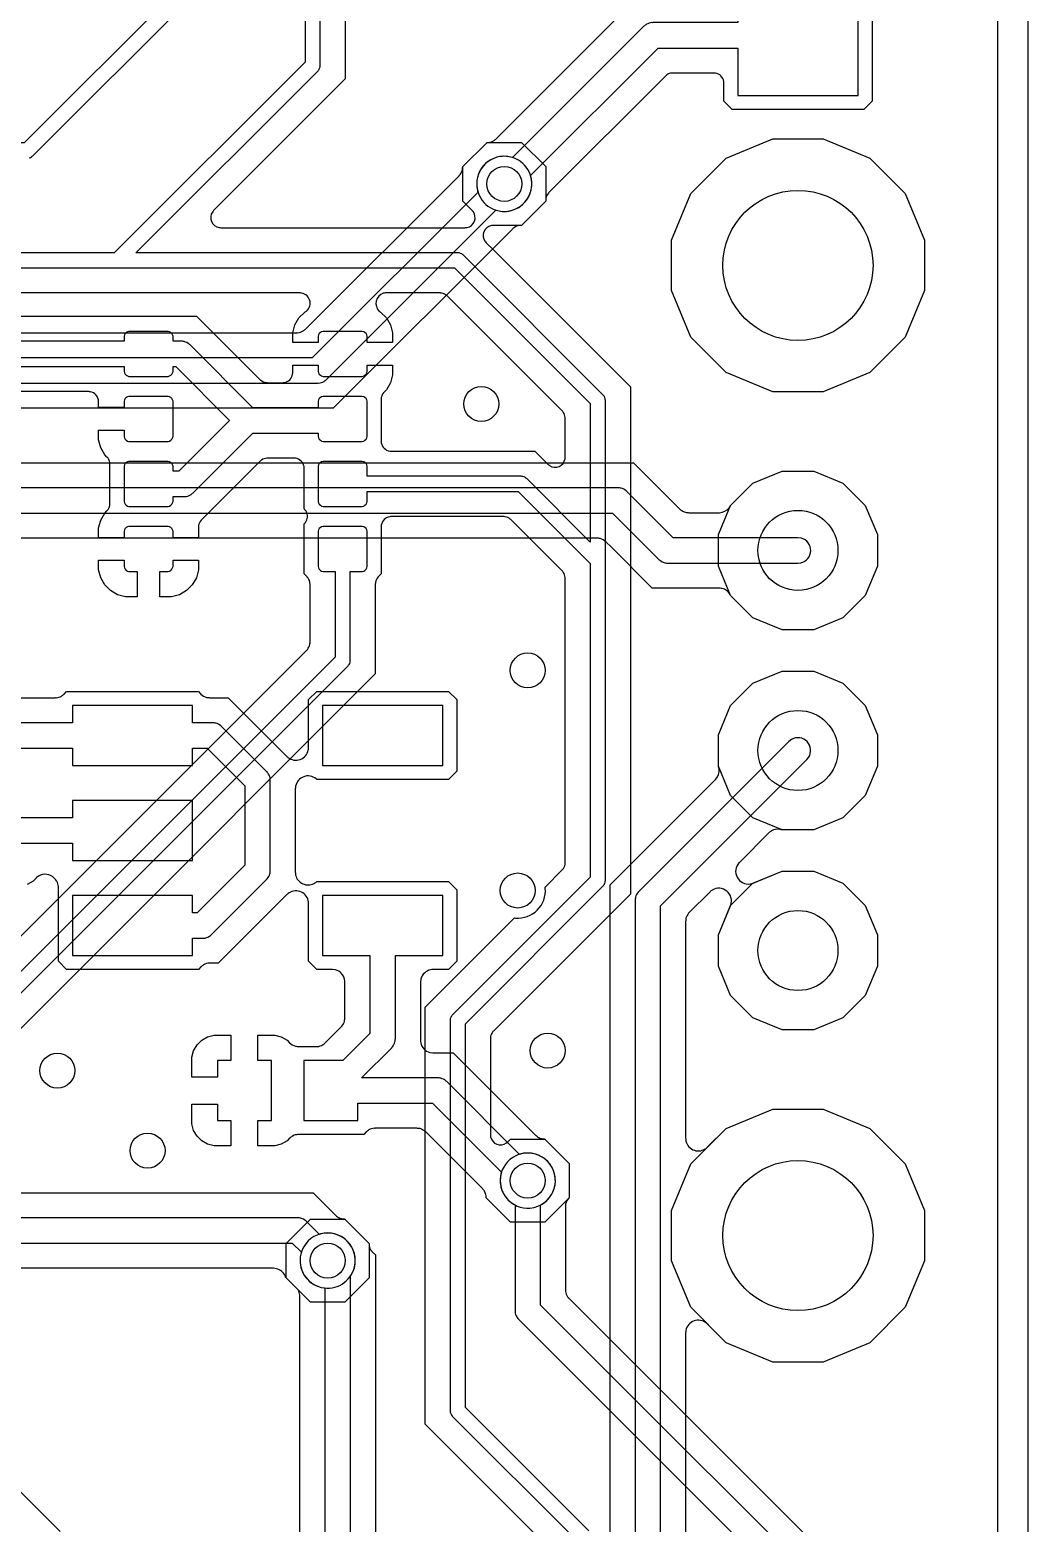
# Model space of a CAD drawing. Header units: millimetres. Extents: x 10 to 51, y 27 to 68.
# Drawn here: x 41.02 to 51, y 39.37 to 54.3 of the extents above; entities that cross this region are included whole.
import ezdxf

# ---------------------------------------------------------------- set-up
doc = ezdxf.new("R2010")
doc.units = ezdxf.units.MM

msp = doc.modelspace()

# ---------------------------------------------------------------- linework, layer by layer
at = {"layer": '16_copper'}
for points in [[(14.6, 27.303), (50.57, 27.303), (50.583, 27.304), (50.596, 27.305, 0.284783), (50.693, 27.397), (50.693, 27.398), (50.694, 27.4), (50.697, 27.427), (50.697, 27.429), (50.697, 27.43), (50.697, 67.57)], [(40.442, 51.277), (43.691, 51.277), (43.697, 51.278), (43.702, 51.277, 0.111436), (43.755, 51.294), (43.761, 51.299), (43.77, 51.304), (43.776, 51.31), (43.781, 51.314), (45.313, 52.846), (45.316, 52.85), (45.32, 52.854, 0.089894), (45.343, 52.893), (45.344, 52.899), (45.346, 52.904), (45.347, 52.911), (45.349, 52.921), (45.349, 52.929), (45.35, 52.936), (45.35, 52.937), (45.593, 53.18), (45.937, 53.18), (46.18, 52.937), (46.18, 52.593), (45.937, 52.35), (45.936, 52.35, 0.133078), (45.872, 52.333), (45.866, 52.328), (45.857, 52.323), (45.851, 52.317), (45.846, 52.313), (44.056, 50.523), (28.663, 50.523)], [(36.261, 49.977), (47.056, 49.977), (47.314, 49.719), (47.369, 49.664), (47.369, 49.664), (47.519, 49.514), (47.523, 49.511), (47.527, 49.507, 0.11143), (47.577, 49.481), (47.584, 49.48), (47.594, 49.478), (47.602, 49.478), (47.609, 49.477), (47.912, 49.477), (47.914, 49.477), (47.916, 49.477, 0.203491), (48.013, 49.527), (48.017, 49.534), (48.026, 49.547), (48.026, 49.549), (48.25, 49.773), (48.542, 49.894), (48.858, 49.894), (49.15, 49.773), (49.373, 49.55), (49.494, 49.258), (49.494, 48.942), (49.373, 48.65), (49.15, 48.427), (48.858, 48.306), (48.542, 48.306), (48.25, 48.427), (48.026, 48.651), (48.021, 48.659), (48.016, 48.669, 0.176791), (47.944, 48.719), (47.936, 48.72), (47.921, 48.723), (47.916, 48.723), (47.912, 48.723), (47.244, 48.723), (46.836, 49.131), (46.836, 49.131), (46.781, 49.186, 0.133064), (46.723, 49.219), (46.716, 49.22), (46.706, 49.222), (46.698, 49.222), (46.691, 49.223), (39.309, 49.223)], [(39.153, 49.473), (46.847, 49.473), (47.31, 49.01), (47.314, 49.007), (47.318, 49.003, 0.11143), (47.368, 48.977), (47.375, 48.976), (47.385, 48.974), (47.394, 48.974), (47.4, 48.973), (48.7, 48.973), (48.728, 48.976, 0.785533), (48.732, 49.223), (48.7, 49.227), (47.453, 49.227), (46.99, 49.69), (46.986, 49.693), (46.982, 49.697, 0.11143), (46.932, 49.723), (46.925, 49.724), (46.915, 49.726), (46.906, 49.726), (46.9, 49.727), (33.4, 49.727)], [(46.823, 36.507), (46.823, 45.756), (47.081, 46.014), (47.876, 46.809), (47.877, 46.811), (47.879, 46.812, 0.203486), (47.912, 46.916), (47.91, 46.924), (47.907, 46.94), (47.906, 46.941), (47.906, 47.258), (48.027, 47.55), (48.25, 47.773), (48.542, 47.894), (48.858, 47.894), (49.15, 47.773), (49.373, 47.55), (49.494, 47.258), (49.494, 46.942), (49.373, 46.65), (49.15, 46.427), (48.858, 46.306), (48.541, 46.306), (48.532, 46.308), (48.521, 46.311, 0.176799), (48.435, 46.296), (48.429, 46.291), (48.416, 46.282), (48.412, 46.279), (48.409, 46.276), (48.115, 45.981), (48.112, 45.979), (48.11, 45.977, 0.69947), (48.222, 45.766), (48.229, 45.768), (48.243, 45.771), (48.248, 45.773), (48.253, 45.774), (48.542, 45.894), (48.858, 45.894), (49.15, 45.773), (49.373, 45.55), (49.494, 45.258), (49.494, 44.942), (49.373, 44.65), (49.15, 44.427), (48.858, 44.306), (48.542, 44.306), (48.25, 44.427), (48.027, 44.65), (47.906, 44.942), (47.906, 45.258), (48.026, 45.547), (48.027, 45.55), (48.028, 45.553, 0.699474), (47.844, 45.705), (47.838, 45.7), (47.827, 45.693), (47.822, 45.688), (47.819, 45.685), (47.614, 45.481), (47.611, 45.477), (47.607, 45.473, 0.11143), (47.581, 45.423), (47.58, 45.416), (47.578, 45.406), (47.578, 45.398), (47.577, 45.391), (47.577, 43.223), (47.578, 43.216), (47.578, 43.21, 0.562221), (47.773, 43.117), (47.781, 43.121), (47.788, 43.128), (47.794, 43.133), (47.983, 43.322), (48.448, 43.515), (48.952, 43.515), (49.417, 43.322), (49.772, 42.967), (49.965, 42.502), (49.965, 41.998), (49.772, 41.533), (49.417, 41.178), (48.952, 40.985), (48.448, 40.985), (47.983, 41.178), (47.794, 41.367), (47.789, 41.371), (47.784, 41.376, 0.562213), (47.58, 41.303), (47.578, 41.295), (47.578, 41.285), (47.577, 41.277), (47.577, 36.507)], [(40.562, 47.627), (41.276, 47.627), (41.282, 47.628), (41.287, 47.627, 0.111436), (41.341, 47.644), (41.346, 47.649), (41.355, 47.654), (41.361, 47.66), (41.366, 47.664), (41.392, 47.69), (42.708, 47.69), (42.734, 47.664, 0.133073), (42.791, 47.631), (42.799, 47.63), (42.808, 47.628), (42.817, 47.628), (42.824, 47.627), (43.006, 47.627), (43.593, 47.04), (43.598, 47.036), (43.603, 47.031, 0.562197), (43.807, 47.104), (43.809, 47.112), (43.809, 47.123), (43.81, 47.13), (43.81, 47.608), (43.892, 47.69), (45.208, 47.69), (45.29, 47.608), (45.29, 46.892), (45.208, 46.81), (43.892, 46.81), (43.889, 46.812), (43.884, 46.817, 0.562182), (43.68, 46.744), (43.678, 46.736), (43.678, 46.726), (43.677, 46.718), (43.677, 45.882), (43.678, 45.875), (43.678, 45.869, 0.493966), (43.849, 45.764), (43.857, 45.766, 0.030608), (43.873, 45.776), (43.881, 45.78), (43.888, 45.787), (43.891, 45.79), (45.208, 45.79), (45.29, 45.708), (45.29, 44.992), (45.208, 44.91), (45.054, 44.91), (45.041, 44.909), (45.028, 44.907, 0.284783), (44.931, 44.815), (44.931, 44.814), (44.931, 44.813), (44.927, 44.785), (44.927, 44.784), (44.927, 44.783), (44.927, 44.204), (44.928, 44.191), (44.93, 44.178, 0.284783), (45.022, 44.081), (45.023, 44.081), (45.024, 44.081), (45.052, 44.077), (45.053, 44.077), (45.054, 44.077), (45.256, 44.077), (46.081, 43.252), (46.085, 43.249), (46.089, 43.245, 0.089894), (46.128, 43.222), (46.134, 43.221), (46.139, 43.219), (46.146, 43.218), (46.156, 43.216), (46.164, 43.216), (46.171, 43.215), (46.172, 43.215), (46.415, 42.972), (46.415, 42.628), (46.172, 42.385), (45.828, 42.385), (45.585, 42.628), (45.585, 42.629, 0.133078), (45.568, 42.693), (45.563, 42.699), (45.558, 42.708), (45.552, 42.714), (45.548, 42.719), (44.981, 43.286), (44.977, 43.289), (44.973, 43.293, 0.11143), (44.923, 43.319), (44.916, 43.32), (44.906, 43.322), (44.898, 43.322), (44.891, 43.323), (44.476, 43.323), (44.47, 43.322), (44.465, 43.323, 0.111436), (44.411, 43.306), (44.406, 43.301), (44.397, 43.296), (44.391, 43.29), (44.386, 43.286), (44.36, 43.26), (43.71, 43.26), (43.704, 43.259), (43.699, 43.26, 0.089897), (43.655, 43.248), (43.651, 43.245), (43.646, 43.243), (43.64, 43.238), (43.631, 43.233), (43.625, 43.227), (43.62, 43.223), (43.594, 43.197), (43.536, 43.163), (43.471, 43.146), (43.303, 43.146), (43.303, 43.4), (43.438, 43.4), (43.438, 44), (43.303, 44), (43.303, 44.254), (43.471, 44.254), (43.536, 44.237), (43.594, 44.203), (43.62, 44.177, 0.133073), (43.678, 44.144), (43.685, 44.143), (43.695, 44.141), (43.703, 44.141), (43.71, 44.14), (43.886, 44.14), (43.892, 44.141), (43.897, 44.14, 0.111436), (43.95, 44.157), (43.956, 44.162), (43.965, 44.167), (43.971, 44.173), (43.976, 44.177), (44.136, 44.337), (44.139, 44.341), (44.143, 44.345, 0.11143), (44.169, 44.395), (44.17, 44.402), (44.172, 44.412), (44.172, 44.42), (44.173, 44.427), (44.173, 44.783), (44.172, 44.796), (44.17, 44.809, 0.284783), (44.078, 44.906), (44.077, 44.906), (44.076, 44.906), (44.048, 44.91), (44.047, 44.91), (44.046, 44.91), (43.892, 44.91), (43.81, 44.992), (43.81, 45.57), (43.809, 45.577), (43.809, 45.583, 0.562221), (43.614, 45.676), (43.606, 45.671), (43.599, 45.664), (43.593, 45.66), (43.164, 45.231), (42.906, 44.973), (42.824, 44.973, 0.133078), (42.759, 44.956), (42.754, 44.951), (42.745, 44.946), (42.739, 44.94), (42.734, 44.936), (42.708, 44.91), (41.392, 44.91), (41.31, 44.992), (41.31, 45.728), (41.309, 45.734), (41.31, 45.739, 0.107105), (41.293, 45.792), (41.288, 45.798), (41.283, 45.807), (41.277, 45.813), (41.273, 45.818), (41.266, 45.825, 0.341081), (41.112, 45.845), (41.111, 45.844), (41.11, 45.844), (41.088, 45.827), (41.087, 45.826), (41.086, 45.825), (41.056, 45.795), (40.998, 45.761)], [(40.9, 47.123), (41.45, 47.123), (41.45, 46.95), (42.65, 46.95), (42.65, 47.123), (42.797, 47.123), (43.173, 46.747), (43.173, 45.953), (42.697, 45.477), (42.65, 45.477), (42.65, 45.65), (41.45, 45.65), (41.45, 45.05), (42.65, 45.05), (42.65, 45.223), (42.75, 45.223), (42.755, 45.224), (42.761, 45.223, 0.111436), (42.814, 45.24), (42.82, 45.245), (42.828, 45.25), (42.835, 45.256), (42.84, 45.26), (43.39, 45.81), (43.393, 45.814), (43.397, 45.818, 0.11143), (43.423, 45.868), (43.424, 45.875), (43.426, 45.885), (43.426, 45.894), (43.427, 45.9), (43.427, 46.8), (43.426, 46.805), (43.427, 46.811, 0.111436), (43.41, 46.864), (43.405, 46.87), (43.4, 46.878), (43.394, 46.885), (43.39, 46.89), (42.94, 47.34), (42.936, 47.343), (42.932, 47.347, 0.11143), (42.882, 47.373), (42.875, 47.374), (42.865, 47.376), (42.856, 47.376), (42.85, 47.377), (42.65, 47.377), (42.65, 47.55), (41.45, 47.55), (41.45, 47.377), (40.9, 47.377)], [(47.327, 36.24), (47.327, 45.547), (48.79, 47.01), (48.807, 47.032, 0.785539), (48.636, 47.21), (48.61, 47.19), (47.11, 45.69), (47.107, 45.686), (47.103, 45.682, 0.11143), (47.077, 45.632), (47.076, 45.625), (47.074, 45.615), (47.074, 45.606), (47.073, 45.6), (47.073, 36.24)], [(37.504, 42.677), (43.856, 42.677), (44.081, 42.452), (44.085, 42.449), (44.088, 42.445), (44.088, 42.445), (44.089, 42.445, 0.089894), (44.128, 42.422), (44.134, 42.421), (44.139, 42.419), (44.146, 42.418), (44.156, 42.416), (44.164, 42.416), (44.171, 42.415), (44.172, 42.415), (44.415, 42.172), (44.415, 41.828), (44.172, 41.585), (43.828, 41.585), (43.578, 41.835), (43.578, 41.836), (43.574, 41.849, 0.225666), (43.49, 41.919), (43.489, 41.919), (43.488, 41.919), (43.46, 41.923), (43.459, 41.923), (43.458, 41.923), (37.263, 41.923)], [(37.244, 42.173), (43.647, 42.173), (43.738, 42.083), (43.732, 42.064, 1), (44.268, 41.936), (44.275, 41.978, 0.509527), (43.936, 42.268), (43.917, 42.262), (43.79, 42.39), (43.786, 42.393), (43.782, 42.397, 0.11143), (43.732, 42.423), (43.725, 42.424), (43.715, 42.426), (43.706, 42.426), (43.7, 42.427), (37.244, 42.427)]]:
    msp.add_lwpolyline(points, format="xyb", dxfattribs=at)
for points in [[(48.448, 50.685), (47.983, 50.878), (47.628, 51.233), (47.435, 51.698), (47.435, 52.202), (47.628, 52.667), (47.983, 53.022), (48.448, 53.215), (48.952, 53.215), (49.417, 53.022), (49.772, 52.667), (49.965, 52.202), (49.965, 51.698), (49.772, 51.233), (49.417, 50.878), (48.952, 50.685)], [(45.15, 47.55), (43.95, 47.55), (43.95, 46.95), (45.15, 46.95)], [(42.644, 43.835), (42.644, 44.033), (42.661, 44.098), (42.695, 44.156), (42.742, 44.203), (42.8, 44.237), (42.865, 44.254), (43.033, 44.254), (43.033, 44), (42.898, 44), (42.898, 43.835)], [(42.865, 43.146), (42.8, 43.163), (42.742, 43.197), (42.695, 43.244), (42.661, 43.302), (42.644, 43.367), (42.644, 43.565), (42.898, 43.565), (42.898, 43.4), (43.033, 43.4), (43.033, 43.146)]]:
    msp.add_lwpolyline(points, close=True, dxfattribs=at)
for points in [[(28.464, 50.632, 0.198911), (28.635, 50.756), (28.644, 50.773), (43.9, 50.773), (43.905, 50.774), (43.911, 50.773, 0.111436), (43.964, 50.79), (43.97, 50.795), (43.978, 50.8), (43.985, 50.806), (43.99, 50.81), (45.682, 52.503), (45.701, 52.497, 1), (45.829, 53.033), (45.787, 53.04, 0.509527), (45.497, 52.701), (45.503, 52.682), (43.847, 51.027), (28.644, 51.027), (28.635, 51.044, 1), (28.165, 50.756), (28.19, 50.721, 0.240081), (28.422, 50.625)], [(46.064, 42.532, 1), (45.936, 43.068), (45.917, 43.062), (45.19, 43.79), (45.186, 43.793), (45.182, 43.797, 0.11143), (45.132, 43.823), (45.125, 43.824), (45.115, 43.826), (45.106, 43.826), (45.1, 43.827), (44.339, 43.827), (44.64, 44.128), (44.643, 44.132), (44.647, 44.136, 0.11143), (44.673, 44.186), (44.674, 44.193), (44.676, 44.203), (44.676, 44.212), (44.677, 44.218), (44.677, 45.05), (45.15, 45.05), (45.15, 45.65), (43.95, 45.65), (43.95, 45.05), (44.423, 45.05), (44.423, 44.271), (44.152, 44), (43.762, 44), (43.762, 43.4), (44.302, 43.4), (44.302, 43.573), (45.047, 43.573), (45.738, 42.883), (45.732, 42.864, 0.509527), (46.022, 42.525)]]:
    msp.add_lwpolyline(points, format="xyb", close=True, dxfattribs=at)
msp.add_lwpolyline([(40.9, 46.173), (41.45, 46.173), (41.45, 46), (42.65, 46), (42.65, 46.6), (41.45, 46.6), (41.45, 46.427), (40.9, 46.427)], dxfattribs=at)
at = {"layer": '1_copper'}
for points in [[(14.6, 27.303), (50.596, 27.303), (50.604, 27.304), (50.613, 27.304, 0.320575), (50.696, 27.388), (50.697, 27.393, 0.013452), (50.697, 27.399), (50.697, 27.404), (50.697, 67.596)], [(49.44, 54.908), (49.44, 53.592), (49.358, 53.51), (48.042, 53.51), (47.96, 53.592), (47.96, 53.771), (47.959, 53.78), (47.959, 53.788, 0.320575), (47.875, 53.872), (47.869, 53.872, 0.013452), (47.864, 53.873), (47.858, 53.873), (47.448, 53.873), (47.442, 53.872, 0.140725), (47.389, 53.854), (47.382, 53.848), (47.379, 53.846), (47.378, 53.845), (47.376, 53.843), (46.21, 52.677), (46.206, 52.672, 0.108858), (46.184, 52.634), (46.183, 52.627), (46.181, 52.621), (46.181, 52.612), (46.18, 52.609), (46.18, 52.607), (46.18, 52.605), (46.18, 52.593), (45.937, 52.35), (45.657, 52.35), (45.646, 52.349), (45.636, 52.348, 0.541594), (45.574, 52.189), (45.576, 52.187), (45.577, 52.186), (45.579, 52.184), (45.585, 52.177), (45.656, 52.105), (47.026, 50.735), (47.026, 45.665), (45.656, 44.295), (45.652, 44.29, 0.14076), (45.628, 44.239), (45.627, 44.23), (45.626, 44.227), (45.626, 44.225), (45.626, 44.223), (45.626, 43.258), (45.627, 43.248), (45.628, 43.237, 0.5416), (45.787, 43.176), (45.789, 43.177), (45.79, 43.178), (45.792, 43.18), (45.8, 43.187), (45.828, 43.215), (46.172, 43.215), (46.415, 42.972), (46.415, 42.628), (46.407, 42.62, 0.156764), (46.378, 42.565), (46.378, 42.555), (46.377, 42.552), (46.377, 42.551), (46.377, 42.548), (46.377, 41.698), (46.378, 41.692, 0.140725), (46.396, 41.639), (46.402, 41.632), (46.404, 41.629), (46.405, 41.628), (46.407, 41.626), (49.777, 38.256)], [(41.017, 53.026, 0.087654), (41.041, 53.036), (41.047, 53.041), (41.054, 53.046), (42.654, 54.646)], [(46.611, 39.297), (45.376, 40.532), (45.376, 44.368), (46.754, 45.746), (46.759, 45.753), (46.764, 45.759, 0.087651), (46.774, 45.784), (46.775, 45.791), (46.776, 45.8), (46.776, 50.6), (46.775, 50.608), (46.774, 50.617, 0.087654), (46.764, 50.641), (46.759, 50.647), (46.754, 50.654), (45.354, 52.054), (45.347, 52.059), (45.341, 52.064, 0.087651), (45.316, 52.074), (45.309, 52.075), (45.3, 52.076), (42.084, 52.076), (43.904, 53.896), (43.909, 53.903), (43.914, 53.909, 0.087651), (43.924, 53.934), (43.925, 53.941), (43.926, 53.95), (43.926, 54.65)], [(44.176, 54.408), (44.176, 53.815), (42.861, 52.5), (42.855, 52.491), (42.848, 52.483, 0.541591), (42.916, 52.328), (42.919, 52.327), (42.92, 52.327), (42.923, 52.327), (42.933, 52.326), (45.372, 52.326), (45.382, 52.327), (45.393, 52.328, 0.541594), (45.454, 52.487), (45.452, 52.489), (45.452, 52.49), (45.45, 52.492), (45.443, 52.5), (45.35, 52.593), (45.35, 52.937), (45.593, 53.18), (45.605, 53.18, 0.156769), (45.664, 53.199), (45.671, 53.205), (45.674, 53.207), (45.675, 53.208), (45.677, 53.21), (47.094, 54.627)], [(37.964, 51.924), (45.268, 51.924), (46.624, 50.568), (46.624, 49.184), (45.989, 49.819), (45.982, 49.824), (45.976, 49.829, 0.087651), (45.951, 49.839), (45.944, 49.84), (45.935, 49.841), (44.395, 49.841), (44.395, 49.941), (44.391, 49.955), (44.384, 49.968), (44.373, 49.979), (44.36, 49.986), (44.346, 49.99), (43.954, 49.99), (43.94, 49.986), (43.927, 49.979), (43.916, 49.968), (43.909, 49.955), (43.905, 49.941), (43.905, 49.589), (43.909, 49.575), (43.916, 49.562), (43.927, 49.551), (43.94, 49.544), (43.954, 49.54), (44.346, 49.54), (44.36, 49.544), (44.373, 49.551), (44.384, 49.562), (44.391, 49.575), (44.395, 49.589), (44.395, 49.689), (45.903, 49.689), (46.624, 48.968), (46.624, 45.832), (45.246, 44.454), (45.241, 44.447), (45.236, 44.441, 0.087651), (45.226, 44.416), (45.225, 44.409), (45.224, 44.4), (45.224, 40.5), (45.225, 40.492), (45.226, 40.483, 0.087654), (45.236, 40.459), (45.241, 40.453), (45.246, 40.446), (46.481, 39.211)], [(40.533, 51.442), (42.691, 51.442), (43.326, 50.807), (43.331, 50.803, 0.14076), (43.382, 50.778), (43.391, 50.778), (43.394, 50.777), (43.396, 50.777), (43.398, 50.777), (43.549, 50.777), (43.558, 50.778), (43.566, 50.778, 0.320584), (43.65, 50.862), (43.65, 50.868, 0.013467), (43.651, 50.873), (43.651, 50.879), (43.651, 50.952), (43.905, 50.952), (43.905, 50.889), (43.909, 50.875), (43.916, 50.862), (43.927, 50.851), (43.94, 50.844), (43.954, 50.84), (44.346, 50.84), (44.36, 50.844), (44.373, 50.851), (44.384, 50.862), (44.391, 50.875), (44.395, 50.889), (44.395, 50.952), (44.649, 50.952), (44.649, 50.855), (44.628, 50.776), (44.587, 50.706), (44.565, 50.683, 0.156764), (44.536, 50.628), (44.536, 50.619), (44.535, 50.616), (44.535, 50.614), (44.535, 50.612), (44.535, 50.193), (44.536, 50.184), (44.536, 50.176, 0.320575), (44.62, 50.093), (44.626, 50.092, 0.013452), (44.631, 50.092), (44.637, 50.091), (46.07, 50.091), (46.2, 49.961), (46.209, 49.955), (46.217, 49.948, 0.541591), (46.372, 50.016), (46.373, 50.019), (46.373, 50.02), (46.373, 50.023), (46.374, 50.033), (46.374, 50.423), (46.373, 50.429, 0.140719), (46.355, 50.482), (46.349, 50.489), (46.347, 50.492), (46.346, 50.493), (46.344, 50.495), (45.195, 51.644), (45.19, 51.648, 0.14076), (45.139, 51.672), (45.13, 51.673), (45.127, 51.674), (45.125, 51.674), (45.123, 51.674), (44.576, 51.674), (44.565, 51.672), (44.554, 51.671, 0.53104), (44.512, 51.494), (44.513, 51.493), (44.514, 51.492), (44.516, 51.491), (44.525, 51.484), (44.529, 51.482), (44.587, 51.424), (44.628, 51.354), (44.649, 51.275), (44.649, 51.178), (44.395, 51.178), (44.395, 51.241), (44.391, 51.255), (44.384, 51.268), (44.373, 51.279), (44.36, 51.286), (44.346, 51.29), (43.954, 51.29), (43.94, 51.286), (43.927, 51.279), (43.916, 51.268), (43.909, 51.255), (43.905, 51.241), (43.905, 51.178), (43.651, 51.178), (43.651, 51.275), (43.672, 51.354), (43.713, 51.424), (43.771, 51.482), (43.775, 51.484, 0.704402), (43.74, 51.672), (43.739, 51.673), (43.738, 51.673), (43.735, 51.673), (43.724, 51.674), (40.505, 51.674)], [(40.588, 50.938), (41.965, 50.938), (41.965, 50.889), (41.969, 50.875), (41.976, 50.862), (41.987, 50.851), (42, 50.844), (42.014, 50.84), (42.406, 50.84), (42.42, 50.844), (42.433, 50.851), (42.444, 50.862), (42.451, 50.875), (42.455, 50.889), (42.455, 50.938), (42.482, 50.938), (43.02, 50.4), (42.512, 49.892), (42.455, 49.892), (42.455, 49.941), (42.451, 49.955), (42.444, 49.968), (42.433, 49.979), (42.42, 49.986), (42.406, 49.99), (42.014, 49.99), (42, 49.986), (41.987, 49.979), (41.976, 49.968), (41.969, 49.955), (41.965, 49.941), (41.965, 49.589), (41.969, 49.575), (41.976, 49.562), (41.987, 49.551), (42, 49.544), (42.014, 49.54), (42.406, 49.54), (42.42, 49.544), (42.433, 49.551), (42.444, 49.562), (42.451, 49.575), (42.455, 49.589), (42.455, 49.638), (42.565, 49.638), (42.57, 49.639), (42.576, 49.638, 0.111436), (42.629, 49.655), (42.635, 49.66), (42.643, 49.665), (42.65, 49.671), (42.655, 49.675), (43.253, 50.273), (43.905, 50.273), (43.905, 50.239), (43.909, 50.225), (43.916, 50.212), (43.927, 50.201), (43.94, 50.194), (43.954, 50.19), (44.346, 50.19), (44.36, 50.194), (44.373, 50.201), (44.384, 50.212), (44.391, 50.225), (44.395, 50.239), (44.395, 50.591), (44.391, 50.605), (44.384, 50.618), (44.373, 50.629), (44.36, 50.636), (44.346, 50.64), (43.954, 50.64), (43.94, 50.636), (43.927, 50.629), (43.916, 50.618), (43.909, 50.605), (43.905, 50.591), (43.905, 50.527), (43.253, 50.527), (42.625, 51.155), (42.621, 51.158), (42.617, 51.162, 0.11143), (42.567, 51.188), (42.56, 51.189), (42.55, 51.191), (42.541, 51.191), (42.535, 51.192), (42.455, 51.192), (42.455, 51.241), (42.451, 51.255), (42.444, 51.268), (42.433, 51.279), (42.42, 51.286), (42.406, 51.29), (42.014, 51.29), (42, 51.286), (41.987, 51.279), (41.976, 51.268), (41.969, 51.255), (41.965, 51.241), (41.965, 51.192), (40.388, 51.192)], [(38.623, 42.934), (43.794, 48.105), (43.798, 48.11, 0.14076), (43.822, 48.161), (43.823, 48.17), (43.824, 48.173), (43.824, 48.175), (43.824, 48.177), (43.824, 48.764), (43.823, 48.77, 0.140725), (43.805, 48.823), (43.799, 48.83), (43.797, 48.833), (43.796, 48.834), (43.794, 48.836), (43.765, 48.865), (43.765, 49.365), (43.768, 49.368, 0.298213), (43.791, 49.477), (43.789, 49.481), (43.788, 49.485, 0.032326), (43.779, 49.499), (43.775, 49.503, 0.010845), (43.772, 49.508), (43.768, 49.512), (43.765, 49.515), (43.765, 49.921), (43.764, 49.93), (43.764, 49.938, 0.320575), (43.68, 50.022), (43.674, 50.022, 0.013452), (43.669, 50.023), (43.663, 50.023), (43.398, 50.023), (43.392, 50.022, 0.140725), (43.339, 50.004), (43.332, 49.998), (43.329, 49.996), (43.328, 49.995), (43.326, 49.993), (42.739, 49.406), (42.735, 49.401, 0.14076), (42.71, 49.35), (42.71, 49.341), (42.709, 49.338), (42.709, 49.336), (42.709, 49.334), (42.709, 49.227), (42.455, 49.227), (42.455, 49.291), (42.451, 49.305), (42.444, 49.318), (42.433, 49.329), (42.42, 49.336), (42.406, 49.34), (42.014, 49.34), (42, 49.336), (41.987, 49.329), (41.976, 49.318), (41.969, 49.305), (41.965, 49.291), (41.965, 49.227), (41.711, 49.227), (41.711, 49.325), (41.732, 49.404), (41.773, 49.474), (41.795, 49.497, 0.156764), (41.824, 49.552), (41.824, 49.561), (41.825, 49.564), (41.825, 49.566), (41.825, 49.568), (41.825, 49.962), (41.824, 49.968, 0.062116), (41.82, 49.993), (41.818, 49.999, 0.048389), (41.806, 50.021), (41.8, 50.028), (41.798, 50.031), (41.797, 50.032), (41.795, 50.033), (41.773, 50.056), (41.732, 50.126), (41.711, 50.205), (41.711, 50.302), (41.965, 50.302), (41.965, 50.239), (41.969, 50.225), (41.976, 50.212), (41.987, 50.201), (42, 50.194), (42.014, 50.19), (42.406, 50.19), (42.42, 50.194), (42.433, 50.201), (42.444, 50.212), (42.451, 50.225), (42.455, 50.239), (42.455, 50.591), (42.451, 50.605), (42.444, 50.618), (42.433, 50.629), (42.42, 50.636), (42.406, 50.64), (42.014, 50.64), (42, 50.636), (41.987, 50.629), (41.976, 50.618), (41.969, 50.605), (41.965, 50.591), (41.965, 50.528), (41.711, 50.528), (41.711, 50.586, 0.367124), (41.626, 50.687), (41.62, 50.687, 0.013452), (41.615, 50.688), (41.609, 50.688), (40.733, 50.688)], [(46.201, 39.138), (44.974, 40.365), (44.974, 44.535), (45.866, 45.427), (45.878, 45.425, 0.461008), (46.175, 45.722), (46.173, 45.734), (46.344, 45.905), (46.348, 45.91, 0.14076), (46.372, 45.961), (46.373, 45.97), (46.374, 45.973), (46.374, 45.975), (46.374, 45.977), (46.374, 48.823), (46.373, 48.829, 0.140725), (46.355, 48.882), (46.349, 48.889), (46.347, 48.892), (46.346, 48.893), (46.344, 48.895), (45.83, 49.409), (45.825, 49.413, 0.14076), (45.774, 49.437), (45.765, 49.438), (45.762, 49.439), (45.76, 49.439), (45.758, 49.439), (44.637, 49.439), (44.628, 49.438), (44.62, 49.437, 0.320575), (44.536, 49.354), (44.536, 49.348, 0.013452), (44.535, 49.343), (44.535, 49.337), (44.535, 48.865), (44.506, 48.836, 0.156764), (44.478, 48.781), (44.477, 48.771), (44.476, 48.768), (44.476, 48.767), (44.476, 48.764), (44.476, 47.865), (38.864, 42.252)], [(38.782, 42.525), (44.204, 47.946), (44.209, 47.953), (44.214, 47.959, 0.087651), (44.224, 47.984), (44.225, 47.991), (44.226, 48), (44.226, 48.89), (44.346, 48.89), (44.36, 48.894), (44.373, 48.901), (44.384, 48.912), (44.391, 48.925), (44.395, 48.939), (44.395, 49.291), (44.391, 49.305), (44.384, 49.318), (44.373, 49.329), (44.36, 49.336), (44.346, 49.34), (43.954, 49.34), (43.94, 49.336), (43.927, 49.329), (43.916, 49.318), (43.909, 49.305), (43.905, 49.291), (43.905, 48.939), (43.909, 48.925), (43.916, 48.912), (43.927, 48.901), (43.94, 48.894), (43.954, 48.89), (44.074, 48.89), (44.074, 48.032), (38.697, 42.655)], [(49.49, 38.19), (46.127, 41.553), (46.127, 42.556), (46.144, 42.565, 1), (45.856, 43.035), (45.821, 43.01, 0.509526), (45.856, 42.565), (45.873, 42.556), (45.873, 41.5), (45.874, 41.495), (45.873, 41.489, 0.111436), (45.89, 41.436), (45.895, 41.43), (45.9, 41.422), (45.906, 41.415), (45.91, 41.41), (49.273, 38.047)], [(43.723, 38.744), (43.723, 41.648), (43.722, 41.654, 0.140725), (43.704, 41.707), (43.698, 41.714), (43.696, 41.717), (43.695, 41.718), (43.693, 41.72), (43.585, 41.828), (43.585, 42.172), (43.828, 42.415), (44.172, 42.415), (44.415, 42.172), (44.415, 42.16, 0.046942), (44.418, 42.135), (44.42, 42.129, 0.077928), (44.434, 42.101), (44.44, 42.094), (44.442, 42.091), (44.443, 42.09), (44.445, 42.088), (44.477, 42.056), (44.477, 39.098)], [(44.227, 38.953), (44.227, 41.845), (44.235, 41.856), (44.255, 41.894, 1), (43.745, 42.106), (43.732, 42.064, 0.414214), (43.936, 41.732), (43.973, 41.726), (43.973, 38.9)]]:
    msp.add_lwpolyline(points, format="xyb", dxfattribs=at)
for points in [[(42.442, 54.65), (40.968, 53.176), (33.702, 53.176), (33.702, 53.4), (33.533, 53.4), (33.533, 54.075), (33.725, 54.075), (33.744, 54.08), (33.761, 54.09), (33.775, 54.104), (33.785, 54.121), (33.79, 54.14), (33.79, 55.24)], [(43.774, 54.65), (43.774, 53.982), (41.868, 52.076), (37.964, 52.076)], [(40.672, 39.947), (41.105, 39.513), (41.105, 39.513), (41.326, 39.292)]]:
    msp.add_lwpolyline(points, dxfattribs=at)
msp.add_lwpolyline([(45.829, 52.497, 0.414214), (46.033, 52.829), (46.027, 52.848), (47.303, 54.123), (48.1, 54.123), (48.1, 53.65), (49.3, 53.65), (49.3, 54.85), (48.1, 54.85), (48.1, 54.377), (47.25, 54.377), (47.245, 54.376), (47.239, 54.377, 0.111436), (47.186, 54.36), (47.18, 54.355), (47.172, 54.35), (47.165, 54.344), (47.16, 54.34), (45.848, 53.027), (45.829, 53.033, 1), (45.701, 52.497), (45.743, 52.49), (45.787, 52.49)], format="xyb", close=True, dxfattribs=at)
for points in [[(48.448, 50.685), (47.983, 50.878), (47.628, 51.233), (47.435, 51.698), (47.435, 52.202), (47.628, 52.667), (47.983, 53.022), (48.448, 53.215), (48.952, 53.215), (49.417, 53.022), (49.772, 52.667), (49.965, 52.202), (49.965, 51.698), (49.772, 51.233), (49.417, 50.878), (48.952, 50.685)], [(48.542, 48.306), (48.25, 48.427), (48.027, 48.65), (47.906, 48.942), (47.906, 49.258), (48.027, 49.55), (48.25, 49.773), (48.542, 49.894), (48.858, 49.894), (49.15, 49.773), (49.373, 49.55), (49.494, 49.258), (49.494, 48.942), (49.373, 48.65), (49.15, 48.427), (48.858, 48.306)], [(41.98, 48.636), (41.901, 48.657), (41.831, 48.698), (41.773, 48.756), (41.732, 48.826), (41.711, 48.905), (41.711, 49.002), (41.965, 49.002), (41.965, 48.939), (41.969, 48.925), (41.976, 48.912), (41.987, 48.901), (42, 48.894), (42.014, 48.89), (42.097, 48.89), (42.097, 48.636)], [(42.323, 48.636), (42.323, 48.89), (42.406, 48.89), (42.42, 48.894), (42.433, 48.901), (42.444, 48.912), (42.451, 48.925), (42.455, 48.939), (42.455, 49.002), (42.709, 49.002), (42.709, 48.905), (42.688, 48.826), (42.647, 48.756), (42.589, 48.698), (42.519, 48.657), (42.44, 48.636)], [(48.542, 46.306), (48.25, 46.427), (48.027, 46.65), (47.906, 46.942), (47.906, 47.258), (48.027, 47.55), (48.25, 47.773), (48.542, 47.894), (48.858, 47.894), (49.15, 47.773), (49.373, 47.55), (49.494, 47.258), (49.494, 46.942), (49.373, 46.65), (49.15, 46.427), (48.858, 46.306)], [(48.542, 44.306), (48.25, 44.427), (48.027, 44.65), (47.906, 44.942), (47.906, 45.258), (48.027, 45.55), (48.25, 45.773), (48.542, 45.894), (48.858, 45.894), (49.15, 45.773), (49.373, 45.55), (49.494, 45.258), (49.494, 44.942), (49.373, 44.65), (49.15, 44.427), (48.858, 44.306)], [(48.448, 40.985), (47.983, 41.178), (47.628, 41.533), (47.435, 41.998), (47.435, 42.502), (47.628, 42.967), (47.983, 43.322), (48.448, 43.515), (48.952, 43.515), (49.417, 43.322), (49.772, 42.967), (49.965, 42.502), (49.965, 41.998), (49.772, 41.533), (49.417, 41.178), (48.952, 40.985)]]:
    msp.add_lwpolyline(points, close=True, dxfattribs=at)
at = {"layer": 'drills_PTH'}
for centre, radius in [((48.7, 51.95), 0.75), ((48.7, 49.1), 0.4), ((48.7, 47.1), 0.4), ((48.7, 45.1), 0.4), ((48.7, 42.25), 0.75)]:
    msp.add_circle(centre, radius, dxfattribs=at)
at = {"layer": 'drills_via_1_16'}
for centre in [(45.765, 52.765), (45.535, 50.565), (46, 47.9), (45.9, 45.7), (46.2, 44.1), (41.3, 43.9), (42.2, 43.1), (46, 42.8), (44, 42)]:
    msp.add_circle(centre, 0.175, dxfattribs=at)
at = {"layer": 'outline'}
msp.add_lwpolyline([(10, 27), (51, 27), (51, 68), (34.2, 68), (32.3, 66.6), (21.8, 66.6), (20.1, 68), (10, 68), (10, 27)], close=True, dxfattribs=at)

doc.saveas('drawing.dxf')
